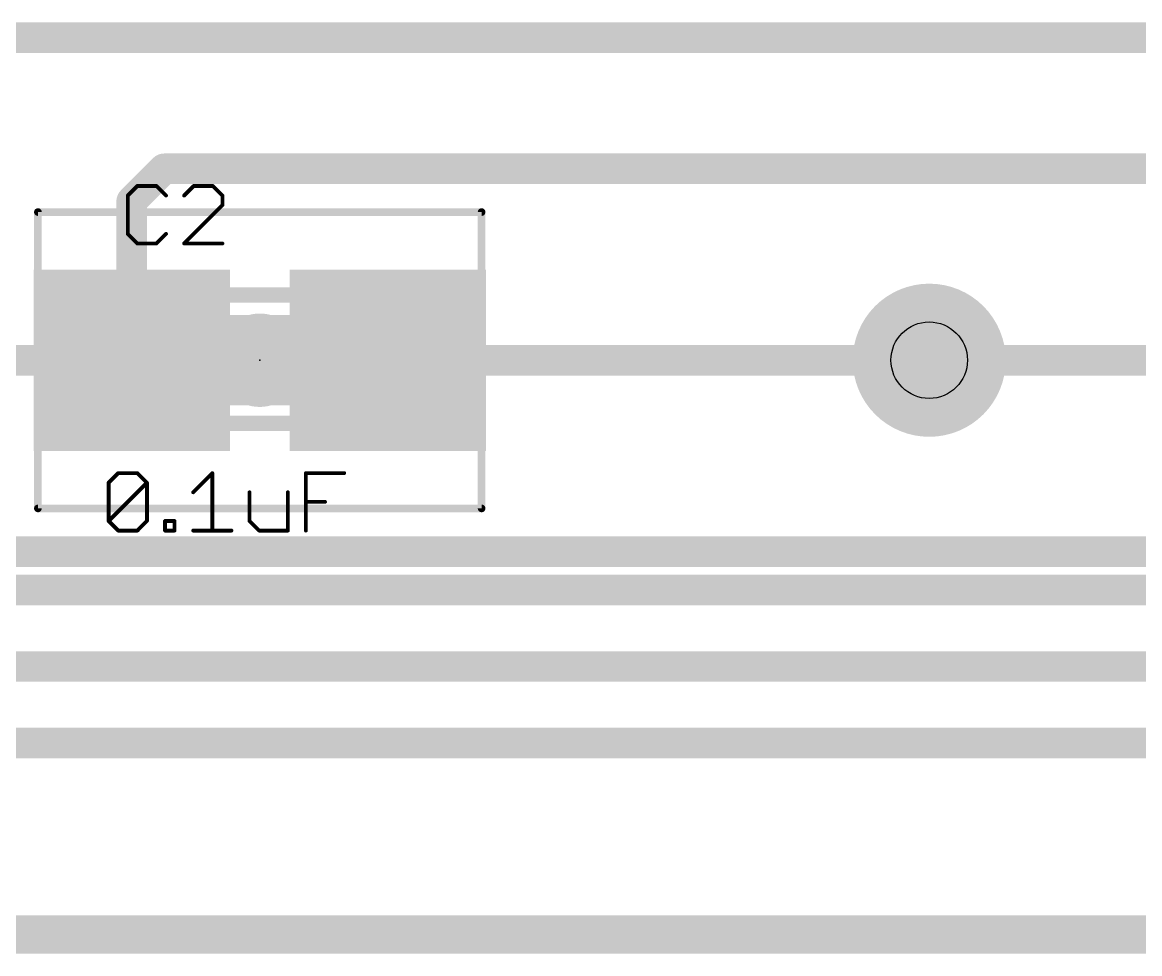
# Model space of a CAD drawing. Extents: x -25 to 82, y -26 to 60.
# Drawn here: x 24.46 to 31.88, y -0.13 to 6.05 of the extents above; entities that cross this region are included whole.
import ezdxf

# ---------------------------------------------------------------- set-up
doc = ezdxf.new("R2010")
doc.units = 0
for name, color, linetype in [('1', 12, 'CONTINUOUS'), ('16', 132, 'CONTINUOUS'), ('18', 110, 'CONTINUOUS'), ('20', 53, 'CONTINUOUS'), ('21', 53, 'CONTINUOUS'), ('23', 53, 'CONTINUOUS'), ('25', 253, 'CONTINUOUS'), ('27', 253, 'CONTINUOUS'), ('29', 253, 'CONTINUOUS'), ('31', 253, 'CONTINUOUS'), ('35', 253, 'CONTINUOUS'), ('39', 12, 'CONTINUOUS'), ('44', 253, 'CONTINUOUS'), ('51', 53, 'CONTINUOUS')]:
    doc.layers.add(name, color=color, linetype=linetype)

# ---------------------------------------------------------------- blocks, each defined once
blk = doc.blocks.new('RECT')
blk.add_solid([(-0.5, -0.5), (0.5, -0.5), (-0.5, 0.5), (0.5, 0.5)])
blk = doc.blocks.new('ROUNDV')
at = {"const_width": 0.5}
blk.add_lwpolyline([(0, -0.25, 1), (0, 0.25, 1), (0, -0.25)], format="xyb", dxfattribs=at)

msp = doc.modelspace()

# ---------------------------------------------------------------- linework, layer by layer
at = {"layer": '1'}
for points, const_width in [([(22.957, 5.95), (32.366, 5.95)], 0.2032), ([(25.185, 4.865), (25.4, 5.08)], 0.2032), ([(25.4, 5.08), (33.528, 5.08)], 0.2032), ([(25.185, 3.81), (25.185, 4.865)], 0.2032), ([(22.86, 3.81), (25.185, 3.81)], 0.2032), ([(26.885, 3.81), (34.798, 3.81)], 0.2032), ([(23.622, 2.286), (44.196, 2.286)], 0.2032), ([(23.241, 1.778), (46.228, 1.778)], 0.2032), ([(22.86, 1.27), (48.26, 1.27)], 0.2032), ([(0, 0), (53.34, 0)], 0.254)]:
    msp.add_lwpolyline(points, dxfattribs=dict(at, const_width=const_width))
at = {"layer": '1', "const_width": 0.1016}
for points in [[(25.4, 5.1308, 1), (25.4, 5.0292)], [(25.4359, 5.0441, 1), (25.3641, 5.1159)], [(25.2358, 4.865, 1), (25.1342, 4.865)], [(25.1491, 4.9009, 1), (25.2209, 4.8291)], [(25.1342, 3.81, 1), (25.2358, 3.81)], [(25.185, 3.7592, 1), (25.185, 3.8608)], [(26.885, 3.8608, 1), (26.885, 3.7592)]]:
    msp.add_lwpolyline(points, format="xyb", dxfattribs=at)
at = {"layer": '16'}
for points, const_width in [([(33.02, 2.54), (10.16, 2.54)], 0.2032), ([(13.97, 1.27), (38.2778, 1.27)], 0.2032), ([(0, 0), (53.34, 0)], 0.254)]:
    msp.add_lwpolyline(points, dxfattribs=dict(at, const_width=const_width))
at = {"layer": '20', "const_width": 0.2032}
msp.add_lwpolyline([(50.8, 0), (2.54, 0)], dxfattribs=at)
at = {"layer": '21', "const_width": 0.5588}
msp.add_lwpolyline([(26.035, 3.8405), (26.035, 3.7795)], dxfattribs=at)
at = {"layer": '21', "const_width": 0.2794}
for points in [[(26.1747, 3.8405, 1), (25.8953, 3.8405)], [(25.8953, 3.7795, 1), (26.1747, 3.7795)]]:
    msp.add_lwpolyline(points, format="xyb", dxfattribs=at)
at = {"layer": '23'}
msp.add_point((26.035, 3.81), dxfattribs=at)
at = {"layer": '25', "const_width": 0.0254}
for points in [[(25.2223, 4.966), (25.1587, 4.9025)], [(25.3494, 4.966), (25.2223, 4.966)], [(25.4129, 4.9025), (25.3494, 4.966)], [(25.5965, 4.966), (25.5329, 4.9025)], [(25.7236, 4.966), (25.5965, 4.966)], [(25.7871, 4.9025), (25.7236, 4.966)], [(25.1587, 4.9025), (25.1587, 4.6483)], [(25.7871, 4.8389), (25.7871, 4.9025)], [(25.5329, 4.5847), (25.7871, 4.8389)], [(25.1587, 4.6483), (25.2223, 4.5847)], [(25.3494, 4.5847), (25.4129, 4.6483)], [(25.2223, 4.5847), (25.3494, 4.5847)], [(25.7871, 4.5847), (25.5329, 4.5847)]]:
    msp.add_lwpolyline(points, dxfattribs=at)
at = {"layer": '25', "const_width": 0.0127}
for points in [[(25.2223, 4.9724, 1), (25.2223, 4.9597)], [(25.2267, 4.9615, 1), (25.2178, 4.9705)], [(25.3539, 4.9705, 1), (25.3449, 4.9615)], [(25.3494, 4.9597, 1), (25.3494, 4.9724)], [(25.5965, 4.9724, 1), (25.5965, 4.9597)], [(25.6009, 4.9615, 1), (25.592, 4.9705)], [(25.7281, 4.9705, 1), (25.7191, 4.9615)], [(25.7236, 4.9597, 1), (25.7236, 4.9724)], [(25.1651, 4.9025, 1), (25.1523, 4.9025)], [(25.1542, 4.907, 1), (25.1632, 4.898)], [(25.4084, 4.898, 1), (25.4174, 4.907)], [(25.5284, 4.907, 1), (25.5374, 4.898)], [(25.7935, 4.9025, 1), (25.7808, 4.9025)], [(25.7826, 4.898, 1), (25.7916, 4.907)], [(25.7808, 4.8389, 1), (25.7935, 4.8389)], [(25.7916, 4.8344, 1), (25.7826, 4.8434)], [(25.1523, 4.6483, 1), (25.1651, 4.6483)], [(25.1632, 4.6527, 1), (25.1542, 4.6438)], [(25.4174, 4.6438, 1), (25.4084, 4.6527)], [(25.2223, 4.5911, 1), (25.2223, 4.5784)], [(25.2178, 4.5802, 1), (25.2267, 4.5892)], [(25.3449, 4.5892, 1), (25.3539, 4.5802)], [(25.3494, 4.5784, 1), (25.3494, 4.5911)], [(25.5329, 4.5911, 1), (25.5329, 4.5784)], [(25.5284, 4.5892, 1), (25.5374, 4.5802)], [(25.7871, 4.5784, 1), (25.7871, 4.5911)]]:
    msp.add_lwpolyline(points, format="xyb", dxfattribs=at)
at = {"layer": '27', "const_width": 0.0254}
for points in [[(25.0317, 2.9975), (25.0953, 3.061)], [(25.0953, 3.061), (25.2224, 3.061)], [(25.2224, 3.061), (25.2859, 2.9975)], [(25.593, 2.9339), (25.7201, 3.061)], [(25.7201, 3.061), (25.7201, 2.6797)], [(26.3414, 2.6797), (26.3414, 3.061)], [(26.3414, 3.061), (26.5956, 3.061)], [(25.0317, 2.7433), (25.0317, 2.9975)], [(25.0317, 2.7433), (25.2859, 2.9975)], [(25.2859, 2.9975), (25.2859, 2.7433)], [(25.9672, 2.9339), (25.9672, 2.7433)], [(26.2214, 2.6797), (26.2214, 2.9339)], [(26.3414, 2.8704), (26.4685, 2.8704)], [(25.0953, 2.6797), (25.0317, 2.7433)], [(25.2859, 2.7433), (25.2224, 2.6797)], [(25.4059, 2.6797), (25.4059, 2.7433)], [(25.4059, 2.7433), (25.4695, 2.7433)], [(25.4695, 2.7433), (25.4695, 2.6797)], [(25.9672, 2.7433), (26.0308, 2.6797)], [(25.2224, 2.6797), (25.0953, 2.6797)], [(25.4695, 2.6797), (25.4059, 2.6797)], [(25.593, 2.6797), (25.8472, 2.6797)], [(26.0308, 2.6797), (26.2214, 2.6797)]]:
    msp.add_lwpolyline(points, dxfattribs=at)
at = {"layer": '27', "const_width": 0.0127}
for points in [[(25.0953, 3.0674, 1), (25.0953, 3.0547)], [(25.0997, 3.0565, 1), (25.0908, 3.0655)], [(25.2269, 3.0655, 1), (25.2179, 3.0565)], [(25.2224, 3.0547, 1), (25.2224, 3.0674)], [(25.7265, 3.061, 1), (25.7138, 3.061)], [(25.7246, 3.0565, 1), (25.7156, 3.0655)], [(26.3414, 3.0674, 1), (26.3414, 3.0547)], [(26.3478, 3.061, 1), (26.3351, 3.061)], [(26.5956, 3.0547, 1), (26.5956, 3.0674)], [(25.0381, 2.9975, 1), (25.0253, 2.9975)], [(25.0272, 3.002, 1), (25.0362, 2.993)], [(25.2923, 2.9975, 1), (25.2796, 2.9975)], [(25.2904, 2.993, 1), (25.2814, 3.002)], [(25.2814, 2.993, 1), (25.2904, 3.002)], [(25.5885, 2.9384, 1), (25.5975, 2.9294)], [(25.9736, 2.9339, 1), (25.9609, 2.9339)], [(26.2278, 2.9339, 1), (26.2151, 2.9339)], [(26.3414, 2.8767, 1), (26.3414, 2.864)], [(26.4685, 2.864, 1), (26.4685, 2.8767)], [(25.0362, 2.7477, 1), (25.0272, 2.7388)], [(25.0272, 2.7477, 1), (25.0362, 2.7388)], [(25.0253, 2.7433, 1), (25.0381, 2.7433)], [(25.2796, 2.7433, 1), (25.2923, 2.7433)], [(25.2904, 2.7388, 1), (25.2814, 2.7477)], [(25.4123, 2.7433, 1), (25.3996, 2.7433)], [(25.4059, 2.7496, 1), (25.4059, 2.7369)], [(25.4758, 2.7433, 1), (25.4631, 2.7433)], [(25.4695, 2.7369, 1), (25.4695, 2.7496)], [(25.9717, 2.7477, 1), (25.9627, 2.7388)], [(25.9609, 2.7433, 1), (25.9736, 2.7433)], [(25.0953, 2.686, 1), (25.0953, 2.6734)], [(25.0908, 2.6752, 1), (25.0997, 2.6842)], [(25.2179, 2.6842, 1), (25.2269, 2.6752)], [(25.2224, 2.6734, 1), (25.2224, 2.686)], [(25.4059, 2.686, 1), (25.4059, 2.6734)], [(25.3996, 2.6797, 1), (25.4123, 2.6797)], [(25.4631, 2.6797, 1), (25.4758, 2.6797)], [(25.4695, 2.6734, 1), (25.4695, 2.686)], [(25.593, 2.686, 1), (25.593, 2.6734)], [(25.7138, 2.6797, 1), (25.7265, 2.6797)], [(25.8472, 2.6734, 1), (25.8472, 2.686)], [(26.0308, 2.686, 1), (26.0308, 2.6734)], [(26.0263, 2.6752, 1), (26.0353, 2.6842)], [(26.2151, 2.6797, 1), (26.2278, 2.6797)], [(26.2214, 2.6734, 1), (26.2214, 2.686)], [(26.3351, 2.6797, 1), (26.3478, 2.6797)]]:
    msp.add_lwpolyline(points, format="xyb", dxfattribs=at)
at = {"layer": '39', "const_width": 0.0508}
for points in [[(24.562, 4.793), (27.508, 4.793)], [(24.562, 2.827), (24.562, 4.793)], [(27.508, 4.793), (27.508, 2.827)], [(27.508, 2.827), (24.562, 2.827)]]:
    msp.add_lwpolyline(points, dxfattribs=at)
at = {"layer": '39', "const_width": 0.0254}
for points in [[(24.562, 4.8057, 1), (24.562, 4.7803)], [(24.5747, 4.793, 1), (24.5493, 4.793)], [(27.5207, 4.793, 1), (27.4953, 4.793)], [(27.508, 4.7803, 1), (27.508, 4.8057)], [(24.562, 2.8397, 1), (24.562, 2.8143)], [(24.5493, 2.827, 1), (24.5747, 2.827)], [(27.4953, 2.827, 1), (27.5207, 2.827)], [(27.508, 2.8143, 1), (27.508, 2.8397)]]:
    msp.add_lwpolyline(points, format="xyb", dxfattribs=at)
at = {"layer": '44'}
msp.add_circle((30.48, 3.81), 0.254, dxfattribs=at)
at = {"layer": '51'}
for points, const_width in [([(25.679, 4.242), (26.391, 4.242)], 0.1016), ([(25.679, 3.391), (26.391, 3.391)], 0.1016), ([(21.7, 0), (50.8, 0)], 0.254)]:
    msp.add_lwpolyline(points, dxfattribs=dict(at, const_width=const_width))
at = {"layer": '51', "const_width": 0.0508}
for points in [[(25.679, 4.2674, 1), (25.679, 4.2166)], [(26.391, 4.2166, 1), (26.391, 4.2674)], [(25.679, 3.4164, 1), (25.679, 3.3656)], [(26.391, 3.3656, 1), (26.391, 3.4164)]]:
    msp.add_lwpolyline(points, format="xyb", dxfattribs=at)

# ---------------------------------------------------------------- block references
at = {"layer": '1', "xscale": 1.1}
for p in [(25.185, 3.81), (26.885, 3.81)]:
    msp.add_blockref('RECT', p, dxfattribs=at)
at = {"layer": '18', "xscale": 1.016, "yscale": 1.016}
msp.add_blockref('ROUNDV', (30.48, 3.81), dxfattribs=at)
msp.add_blockref('ROUNDV', (30.48, 3.81), dxfattribs=at)
at = {"layer": '29', "xscale": 1.3032, "yscale": 1.2032}
for p in [(25.185, 3.81), (26.885, 3.81)]:
    msp.add_blockref('RECT', p, dxfattribs=at)
at = {"layer": '31', "xscale": 1.1}
for p in [(25.185, 3.81), (26.885, 3.81)]:
    msp.add_blockref('RECT', p, dxfattribs=at)
at = {"layer": '35', "xscale": 0.3998, "yscale": 0.6}
msp.add_blockref('RECT', (26.035, 3.81), dxfattribs=at)
at = {"layer": '51', "xscale": 0.5001, "yscale": 0.95}
for p in [(25.4469, 3.8151), (26.6152, 3.8151)]:
    msp.add_blockref('RECT', p, dxfattribs=at)

doc.saveas('drawing.dxf')
